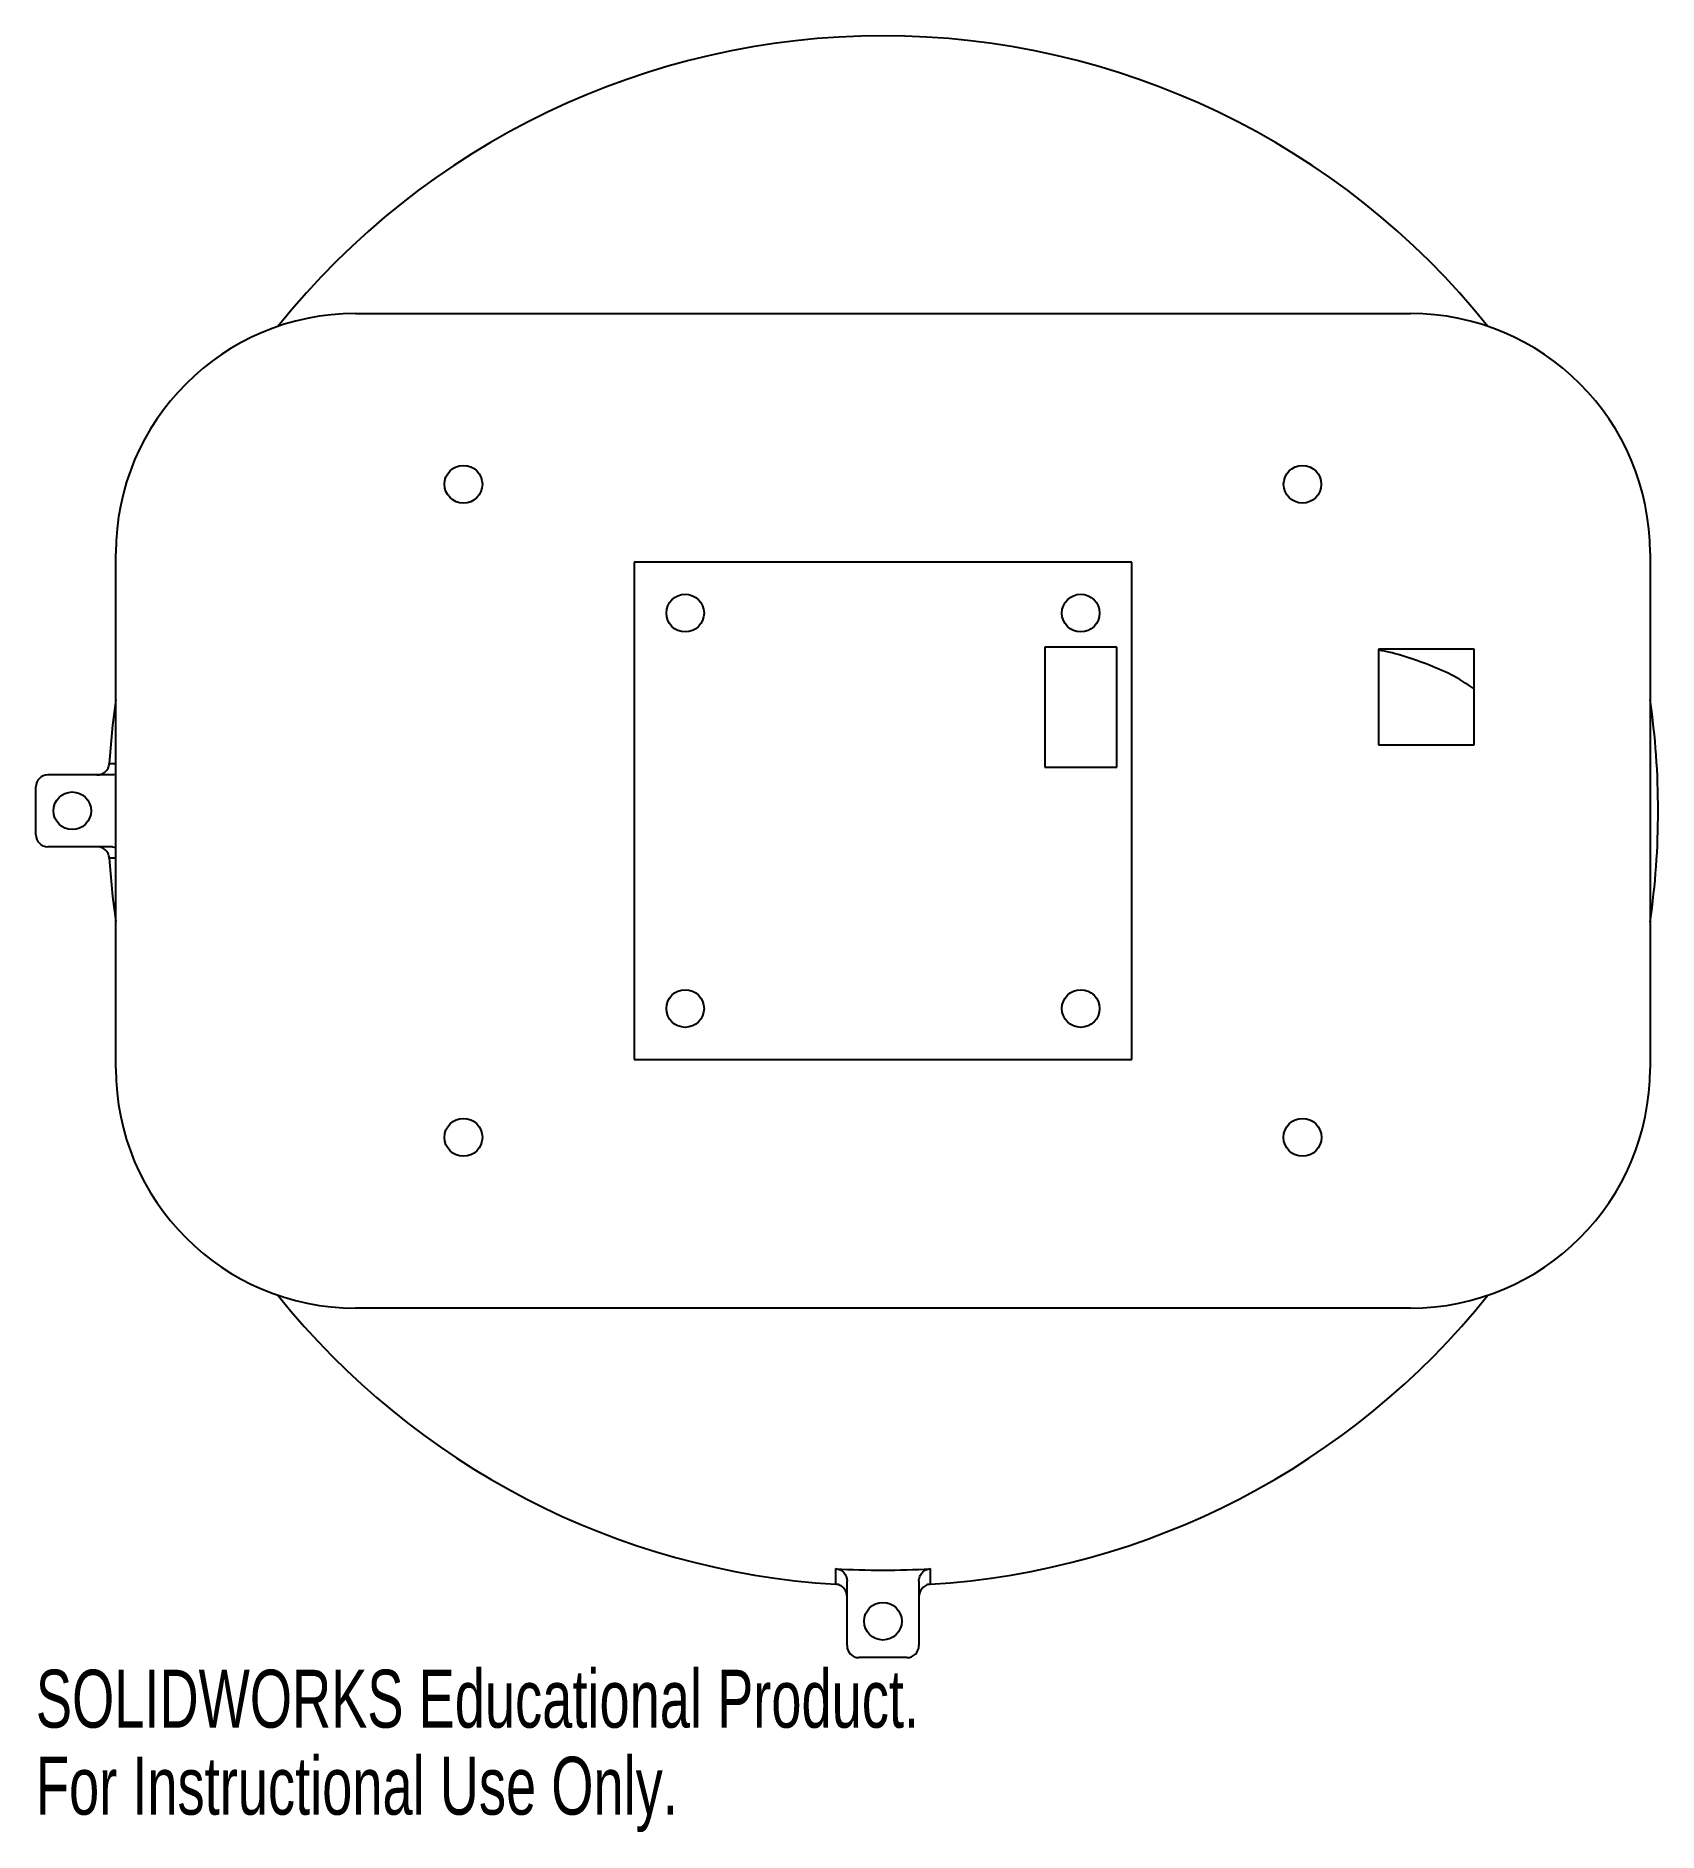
# Paper-space layout '_Bottom' of a CAD drawing. Header units: millimetres. Extents: x -7 to 129, y -127 to 23.
import ezdxf

# ---------------------------------------------------------------- set-up
doc = ezdxf.new("R2010")
doc.units = ezdxf.units.MM
doc.styles.add('SLDTEXTSTYLE0', font='TXT', dxfattribs={"width": 0.7})

psp = doc.layouts.new('_Bottom')

# ---------------------------------------------------------------- linework, layer by layer
at = {"color": 7, "linetype": 'Continuous', "lineweight": 25}
for p, q in [((20, 0), (108, 0)), ((0, -63), (0, -20)), ((84.75, -20.75), (43.25, -20.75)), ((43.25, -20.75), (43.25, -62.25)), ((84.75, -62.25), (84.75, -20.75)), ((128, -20), (128, -63)), ((83.5, -27.85), (77.5, -27.85)), ((77.5, -27.85), (77.5, -37.85)), ((83.5, -37.85), (83.5, -27.85)), ((113.33, -28), (105.33, -28)), ((105.33, -28), (105.33, -36)), ((113.33, -36), (113.33, -28)), ((105.33, -36), (113.33, -36)), ((-0.29, -38.5), (-5.67, -38.5)), ((-0.55, -37.56), (0, -37.56)), ((77.5, -37.85), (83.5, -37.85)), ((-6.67, -43.5), (-6.67, -39.5)), ((-0.29, -44.5), (-5.67, -44.5)), ((-0.29, -44.5), (0, -44.55)), ((0, -45.44), (-0.55, -45.44)), ((43.25, -62.25), (84.75, -62.25)), ((108, -83), (20, -83)), ((61, -111.17), (61, -105.79)), ((67, -105.79), (67, -111.17)), ((66, -112.17), (62, -112.17))]:
    psp.add_line(p, q, dxfattribs=at)
at = {"color": 7, "linetype": 'Continuous', "lineweight": 25, "flags": 128}
for points in [[(0, -32.25), (-0.27, -34.34), (-0.55, -37.56)], [(-0.55, -45.44), (-0.27, -48.66), (0, -50.75)], [(60.06, -106.05), (60.06, -105.43), (60.06, -105.4), (60.06, -104.74)], [(67.94, -104.74), (67.94, -105.36), (67.94, -105.4), (67.94, -106.05)]]:
    psp.add_lwpolyline(points, dxfattribs=at)
at = {"color": 7, "linetype": 'Continuous', "lineweight": 25}
for centre, radius in [((29, -14.25), 1.58), ((99, -14.25), 1.57), ((47.5, -25), 1.57), ((80.5, -25), 1.57), ((-3.63, -41.5), 1.57), ((47.5, -58), 1.57), ((80.5, -58), 1.57), ((29, -68.75), 1.58), ((99, -68.75), 1.58), ((64, -109.13), 1.57)]:
    psp.add_circle(centre, radius, dxfattribs=at)
for centre, radius, start, end in [((64, -41.5), 64.67, 38.6908, 141.3092), ((20, -20), 20, 90, 180), ((108, -20), 20, 0, 90), ((64, -41.5), 64.67, 351.7739, 8.2261), ((-5.67, -39.5), 1, 90, 180), ((-5.67, -43.5), 1, 180, 270), ((20, -63), 20, 180, 270), ((108, -63), 20, 270, 0), ((64, -41.5), 64.67, 218.6908, 266.5051), ((64, -41.5), 64.67, 273.4949, 321.3092), ((64, -41.5), 63.37, 266.4343, 273.5657), ((62, -111.17), 1, 180, 270), ((66, -111.17), 1, 270, 0)]:
    psp.add_arc(centre, radius, start, end, dxfattribs=at)
for points, knots in [([(113.33, -31.32), (112.87, -31.01), (111.71, -30.25), (109.84, -29.42), (107.77, -28.68), (106.26, -28.24), (105.45, -28.11), (105.33, -28.09)], [0, 0, 0, 0, 0.173429, 0.433332, 0.692836, 0.952356, 1, 1, 1, 1]), ([(-1.59, -38.5), (-1.46, -38.5), (-1.34, -38.48), (-1.09, -38.39), (-0.98, -38.32), (-0.78, -38.15), (-0.7, -38.05), (-0.59, -37.82), (-0.55, -37.69), (-0.55, -37.56)], [0, 0, 0, 0, 0.25, 0.25, 0.5, 0.5, 0.75, 0.75, 1, 1, 1, 1]), ([(0, -38.45), (-0.03, -38.46), (-0.12, -38.5), (-0.22, -38.5), (-0.29, -38.5)], [0, 0, 0, 0, 0.282661, 1, 1, 1, 1]), ([(-0.55, -45.44), (-0.55, -45.31), (-0.59, -45.19), (-0.7, -44.95), (-0.79, -44.85), (-1.08, -44.59), (-1.33, -44.5), (-1.59, -44.5)], [0, 0, 0, 0, 0.25, 0.25, 0.5, 0.5, 1, 1, 1, 1]), ([(60.06, -104.74), (60.19, -104.75), (60.32, -104.79), (60.55, -104.9), (60.65, -104.98), (60.91, -105.27), (61, -105.53), (61, -105.79)], [0, 0, 0, 0, 0.25, 0.25, 0.5, 0.5, 1, 1, 1, 1]), ([(67, -105.79), (67, -105.66), (67.02, -105.53), (67.11, -105.29), (67.18, -105.18), (67.35, -104.98), (67.45, -104.9), (67.68, -104.79), (67.81, -104.75), (67.94, -104.74)], [0, 0, 0, 0, 0.25, 0.25, 0.5, 0.5, 0.75, 0.75, 1, 1, 1, 1]), ([(61, -107.09), (61, -106.96), (60.98, -106.84), (60.89, -106.59), (60.82, -106.48), (60.65, -106.28), (60.55, -106.2), (60.32, -106.09), (60.19, -106.05), (60.06, -106.05)], [0, 0, 0, 0, 0.25, 0.25, 0.5, 0.5, 0.75, 0.75, 1, 1, 1, 1]), ([(67.94, -106.05), (67.81, -106.05), (67.69, -106.09), (67.45, -106.2), (67.35, -106.29), (67.09, -106.58), (67, -106.83), (67, -107.09)], [0, 0, 0, 0, 0.25, 0.25, 0.5, 0.5, 1, 1, 1, 1])]:
    psp.add_open_spline(points, degree=3, knots=knots, dxfattribs=at)

# ---------------------------------------------------------------- texts
at = {"color": 7, "linetype": 'Continuous', "char_height": 4.8336, "attachment_point": 1, "style": 'SLDTEXTSTYLE0'}
for s, insert in [('SOLIDWORKS Educational Product.', (-6.67, -113.18)), ('For Instructional Use Only.', (-6.67, -120.44))]:
    psp.add_mtext(s, dxfattribs=dict(at, insert=insert))

doc.saveas('drawing.dxf')
